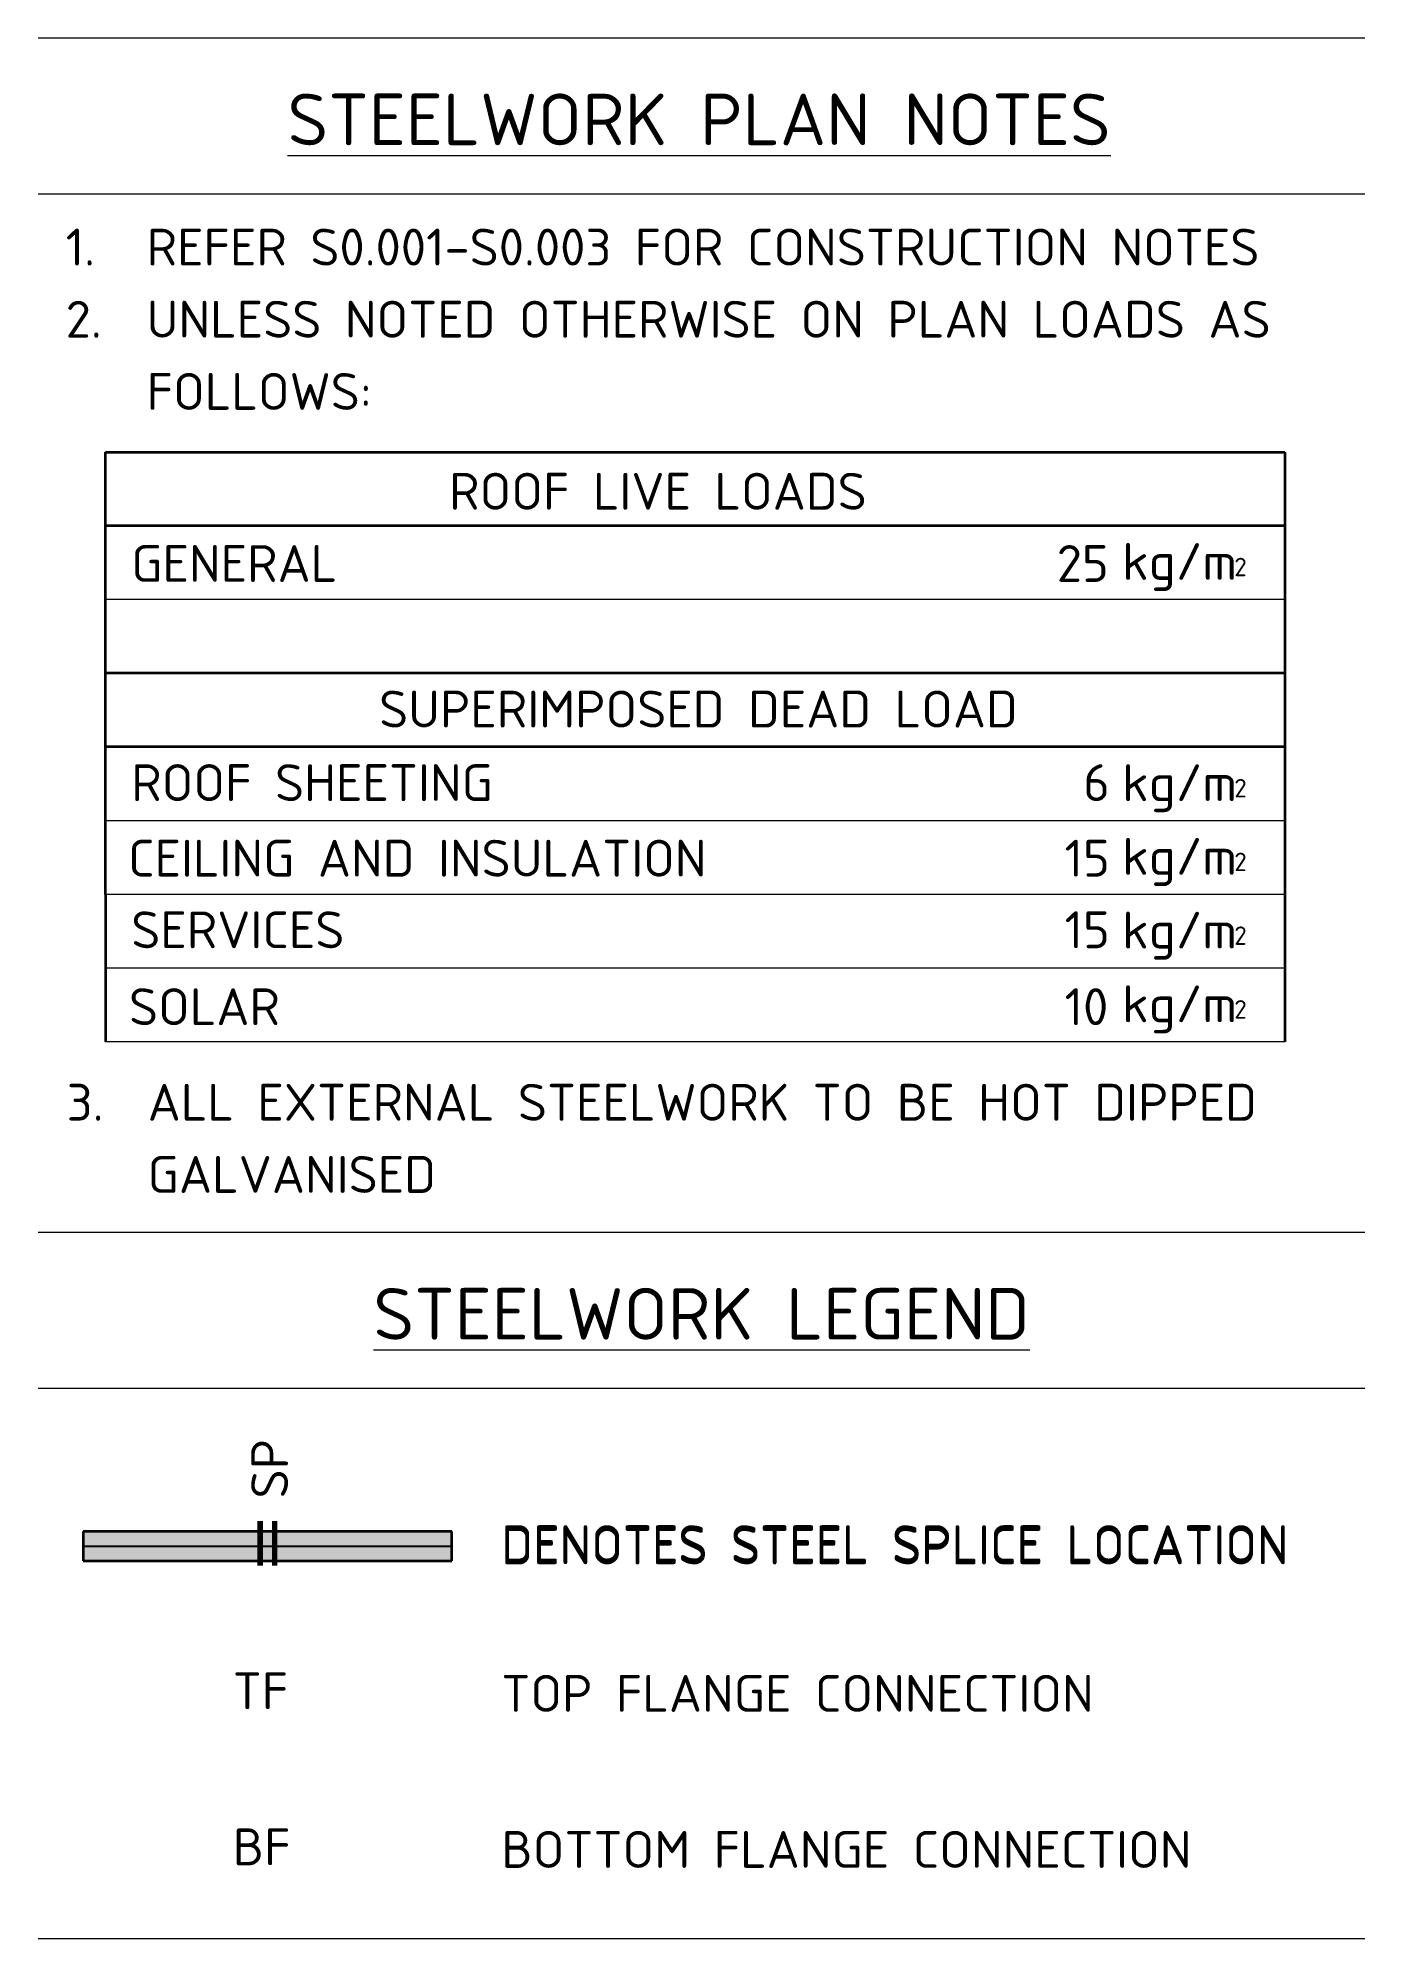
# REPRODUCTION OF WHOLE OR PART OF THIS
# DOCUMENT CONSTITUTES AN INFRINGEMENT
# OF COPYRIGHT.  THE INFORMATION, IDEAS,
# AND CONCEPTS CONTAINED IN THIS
# Model space of a CAD drawing. Header units: millimetres. Extents: x 665 to 246729, y 5858 to 4056708.
# Drawn here: x 665 to 9665, y 5858 to 18750 of the extents above.
import ezdxf

# ---------------------------------------------------------------- set-up
doc = ezdxf.new("R2010")
doc.units = ezdxf.units.MM
doc.linetypes.add('Dash', pattern=[7, 5, -2])
doc.linetypes.add('Hidden', pattern=[4, 3, -1])
for name, color, linetype, lineweight in [('A-000-T_TEXT', 231, 'Continuous', 13), ('A-010-M_LINE', 90, 'Continuous', 13), ('Z-000-T_TEXT', 131, 'Continuous', 25), ('Z-060-M_DETAIL', 92, 'Continuous', 25), ('Z-200_P_REF_PLANE', 111, 'Dash', 13)]:
    doc.layers.add(name, color=color, linetype=linetype, lineweight=lineweight)
doc.styles.add('ISOCPEUR', font='isocpeur.ttf', dxfattribs={"height": 250})
doc.styles.add('ISOCPEUR_1', font='isocpeur.ttf', dxfattribs={"height": 125})
doc.styles.add('ISOCPEUR_B', font='', dxfattribs={"height": 250})
doc.styles.add('ISOCPEUR_B_1', font='', dxfattribs={"height": 350})
doc.styles.get('ISOCPEUR_B').set_extended_font_data('ISOCPEUR', bold=True)
doc.styles.get('ISOCPEUR_B_1').set_extended_font_data('ISOCPEUR', bold=True)

# ---------------------------------------------------------------- blocks, each defined once
blk = doc.blocks.new('NRP_Note - Roof Loads _v2_ - Roof Loads-1176661-_6_0_ STEELWORK FRAMING PLAN LEGEND')
at = {"layer": 'Z-000-T_TEXT', "lineweight": 35}
for p, q in [((1122, 12942), (1122, 15942)), ((1122, 15942), (9122, 15942)), ((9122, 15942), (9122, 12942)), ((9122, 15442), (1122, 15442)), ((9122, 14442), (1122, 14442)), ((9122, 13942), (1122, 13942)), ((1122, 12942), (1122, 12442)), ((9122, 12942), (9122, 12442)), ((1122, 12442), (1122, 11942)), ((9122, 12442), (9122, 11942))]:
    blk.add_line(p, q, dxfattribs=at)
at = {"layer": 'Z-000-T_TEXT', "lineweight": 18}
for p, q in [((9122, 14942), (1122, 14942)), ((9122, 13442), (1122, 13442)), ((9122, 12942), (1122, 12942)), ((9122, 12442), (1122, 12442)), ((9122, 11942), (1122, 11942))]:
    blk.add_line(p, q, dxfattribs=at)
at = {"layer": 'Z-000-T_TEXT', "lineweight": 18, "attachment_point": 1}
for s, insert, char_height, width, style in [('ROOF LIVE LOADS', (3453, 15801), 250, 3431.22, 'ISOCPEUR_B'), ('kg/m', (8018, 15325), 250, 921.94, 'ISOCPEUR'), ('2', (8778, 15225), 125, 144.3, 'ISOCPEUR_1'), ('SUPERIMPOSED DEAD LOAD', (2978, 14324), 250, 5202.95, 'ISOCPEUR_B'), ('kg/m', (8018, 13825), 250, 921.94, 'ISOCPEUR'), ('2', (8778, 13725), 125, 144.3, 'ISOCPEUR_1'), ('kg/m', (8018, 13325), 250, 921.94, 'ISOCPEUR'), ('2', (8778, 13225), 125, 144.3, 'ISOCPEUR_1'), ('kg/m', (8018, 12825), 250, 921.94, 'ISOCPEUR'), ('2', (8778, 12725), 125, 144.3, 'ISOCPEUR_1'), ('kg/m', (8018, 12325), 250, 921.94, 'ISOCPEUR'), ('2', (8778, 12225), 125, 144.3, 'ISOCPEUR_1')]:
    blk.add_mtext(s, dxfattribs=dict(at, insert=insert, char_height=char_height, width=width, style=style))
blk = doc.blocks.new('NRP_Splice _v3_ - NRP_Splice-3209833-_6_0_ STEELWORK FRAMING PLAN LEGEND')
at = {"layer": 'Z-000-T_TEXT', "lineweight": 70}
for p, q in [((2172, 8392), (2172, 8692)), ((2172, 8692), (2172, 8392)), ((2272, 8392), (2272, 8692)), ((2272, 8392), (2272, 8692))]:
    blk.add_line(p, q, dxfattribs=at)

msp = doc.modelspace()

# ---------------------------------------------------------------- hatches: boundary and pattern name
at = {"layer": 'Z-060-M_DETAIL'}
msp.add_hatch(color=132, dxfattribs=at).paths.add_polyline_path([(971.8, 8422.4), (3471.8, 8422.4), (3471.8, 8622.4), (971.8, 8622.4)])

# ---------------------------------------------------------------- linework, layer by layer
at = {"layer": 'A-010-M_LINE', "lineweight": 35}
for p, q in [((3471.8, 8622.4), (971.8, 8622.4)), ((971.8, 8622.4), (971.8, 8422.4)), ((3471.8, 8422.4), (3471.8, 8622.4)), ((971.8, 8422.4), (3471.8, 8422.4))]:
    msp.add_line(p, q, dxfattribs=at)
at = {"layer": 'A-010-M_LINE', "linetype": 'Hidden', "lineweight": 25}
msp.add_line((971.8, 8522.4), (3471.8, 8522.4), dxfattribs=at)
at = {"layer": 'Z-200_P_REF_PLANE'}
for p, q in [((9664.9, 18749.7), (664.9, 18749.7)), ((9664.9, 17691.4), (664.9, 17691.4)), ((9664.9, 10649.7), (664.9, 10649.7)), ((9664.9, 9591.4), (664.9, 9591.4)), ((9664.9, 5858.1), (664.9, 5858.1))]:
    msp.add_line(p, q, dxfattribs=at)

# ---------------------------------------------------------------- block references
at = {"layer": 'Z-000-T_TEXT', "lineweight": 18}
msp.add_blockref('NRP_Note - Roof Loads _v2_ - Roof Loads-1176661-_6_0_ STEELWORK FRAMING PLAN LEGEND', (0, 0), dxfattribs=at)
at = {"layer": 'Z-000-T_TEXT', "lineweight": 70}
msp.add_blockref('NRP_Splice _v3_ - NRP_Splice-3209833-_6_0_ STEELWORK FRAMING PLAN LEGEND', (0, 0), dxfattribs=at)

# ---------------------------------------------------------------- texts
at = {"layer": 'A-000-T_TEXT', "color": 7, "lineweight": 18, "attachment_point": 1}
for s, insert, char_height, width, style in [('\\LSTEELWORK PLAN NOTES', (2356.8, 18372.8), 350, 6806.327, 'ISOCPEUR_B_1'), ('1.', (852.6, 17457), 250, 665.464, 'ISOCPEUR'), ('REFER S0.001-S0.003 FOR CONSTRUCTION NOTES', (1401.6, 17457), 250, 8970.883, 'ISOCPEUR'), ('2.', (852.6, 16967.5), 250, 665.464, 'ISOCPEUR'), ('UNLESS NOTED OTHERWISE ON PLAN LOADS AS ', (1401.6, 16967.5), 250, 9099.153, 'ISOCPEUR'), ('FOLLOWS:', (1401.6, 16478), 250, 1795.78, 'ISOCPEUR'), ('3.', (859.5, 11657.4), 250, 665.464, 'ISOCPEUR'), ('ALL EXTERNAL STEELWORK TO BE HOT DIPPED ', (1408.5, 11657.4), 250, 9027.001, 'ISOCPEUR'), ('GALVANISED', (1408.5, 11168), 250, 2300.843, 'ISOCPEUR'), ('\\LSTEELWORK LEGEND', (2939.3, 10272.8), 350, 5395.357, 'ISOCPEUR_B_1'), ('DENOTES STEEL SPLICE LOCATION', (3807.2, 8663.6), 250, 6293.247, 'ISOCPEUR'), ('DENOTES STEEL SPLICE LOCATION', (3807.2, 8658.6), 250, 6293.247, 'ISOCPEUR'), ('DENOTES STEEL SPLICE LOCATION', (3807.2, 8653.6), 250, 6293.247, 'ISOCPEUR'), ('DENOTES STEEL SPLICE LOCATION', (3807.2, 8648.6), 250, 6293.247, 'ISOCPEUR'), ('TF', (1985.7, 7666.4), 250, 456.962, 'ISOCPEUR'), ('TOP FLANGE CONNECTION', (3807.2, 7648.6), 250, 4673.838, 'ISOCPEUR'), ('BF', (1985.7, 6608.1), 250, 456.962, 'ISOCPEUR'), ('BOTTOM FLANGE CONNECTION', (3807.2, 6590.3), 250, 5427.424, 'ISOCPEUR')]:
    msp.add_mtext(s, dxfattribs=dict(at, insert=insert, char_height=char_height, width=width, style=style))
at = {"layer": 'Z-000-T_TEXT', "lineweight": 13, "char_height": 250, "attachment_point": 1, "style": 'ISOCPEUR'}
for s, insert, width in [('GENERAL', (1297.1, 15311.2), 1643.459), ('25', (7574.5, 15311.2), 432.911), ('ROOF SHEETING', (1297.1, 13825), 2845.991), ('6', (7753.5, 13825), 216.456), ('CEILING AND INSULATION', (1276.1, 13312.5), 4537.551), ('15', (7627.5, 13312.5), 368.776), ('SERVICES', (1297.1, 12827), 1731.645), ('15', (7627.5, 12827), 368.776), ('SOLAR', (1281.6, 12305.5), 1210.548), ('10', (7627.5, 12305.5), 368.776)]:
    msp.add_mtext(s, dxfattribs=dict(at, insert=insert, width=width))
at = {"layer": 'Z-000-T_TEXT', "insert": (2110.9, 8845.4), "char_height": 250, "width": 481.012, "attachment_point": 1, "rotation": 90, "style": 'ISOCPEUR'}
msp.add_mtext('SP', dxfattribs=at)

doc.saveas('drawing.dxf')
